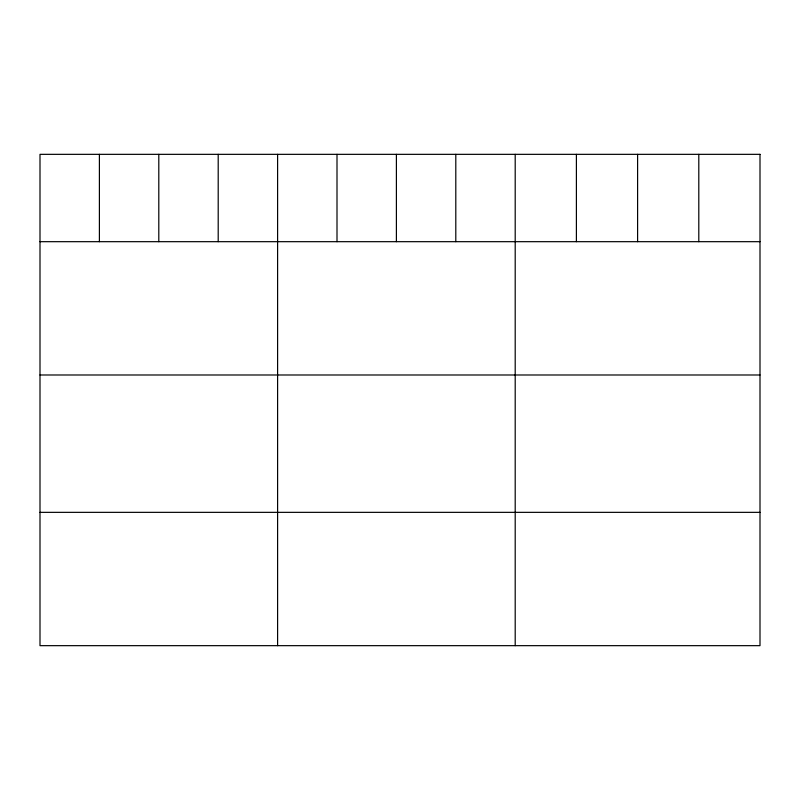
<?xml version="1.0" encoding="UTF-8"?>
<svg xmlns="http://www.w3.org/2000/svg" width="800" height="800" viewBox="0 0 800 800"><rect width="100%" height="100%" fill="white"/><g stroke="black" fill="none" stroke-linecap="round" stroke-linejoin="round"><path stroke-width="1.2" d="M40 241.68L760 241.68M40 374.99L760 374.99M40 512.35L760 512.35M698.8 154.34L698.8 241.68M637.6 154.34L637.6 241.68M576.4 154.34L576.4 241.68M515.2 154.34L515.2 645.66M455.8 154.34L455.8 241.68M396.4 154.34L396.4 241.68M337 154.34L337 241.68M277.6 154.34L277.6 645.66M218.2 154.34L218.2 241.68M158.8 154.34L158.8 241.68M99.4 154.34L99.4 241.68M760 154.34L40 154.34L40 645.66L760 645.66L760 154.34"/></g></svg>
